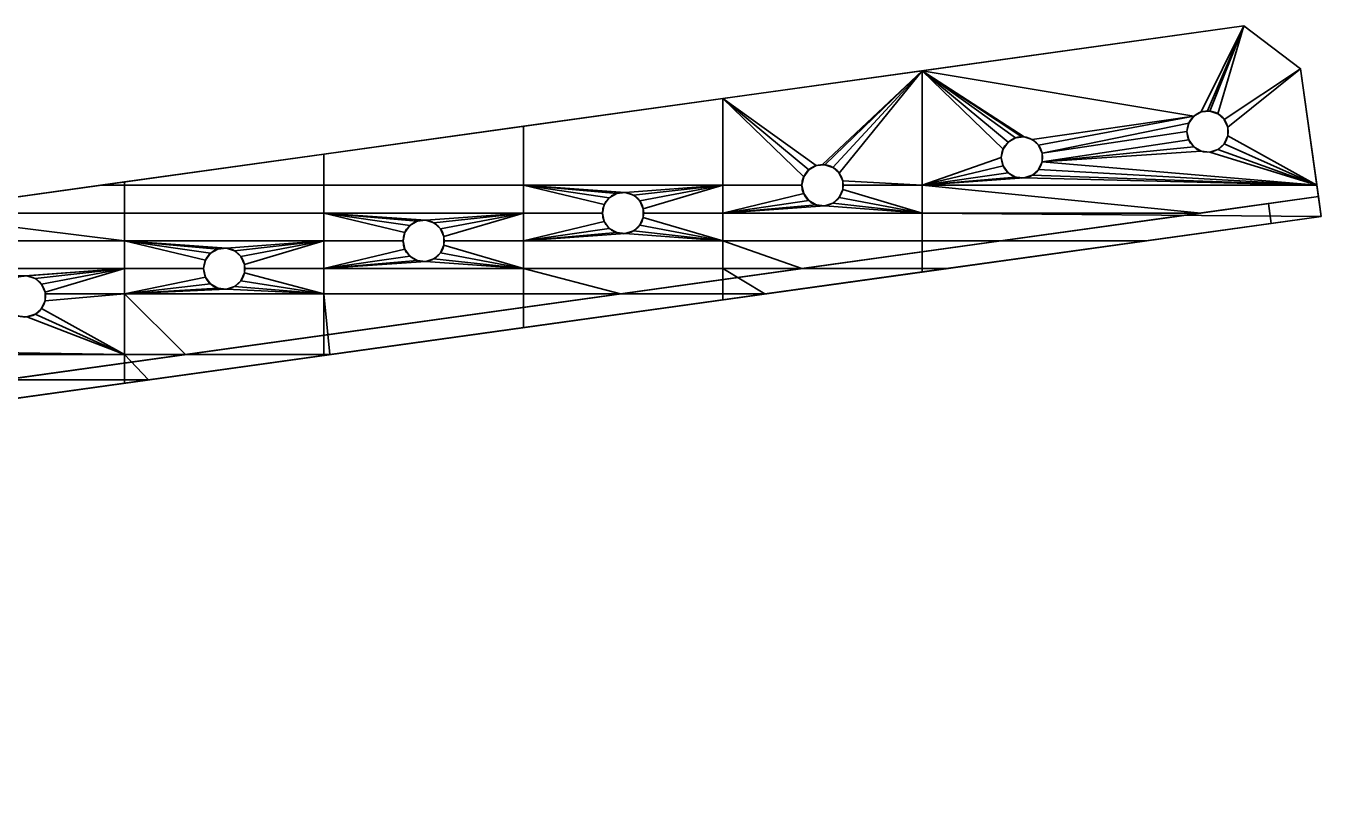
# Model space of a CAD drawing. Header units: millimetres. Extents: x 0 to 423, y 0 to 78.
# Drawn here: x 294.8 to 423.4, y 0.3 to 78 of the extents above; entities that cross this region are included whole.
import ezdxf

# ---------------------------------------------------------------- set-up
doc = ezdxf.new("R2010")
doc.units = ezdxf.units.MM
doc.layers.add('1', color=7, linetype='Continuous', true_color=0xffffff)

# ---------------------------------------------------------------- blocks, each defined once
blk = doc.blocks.new('UG_SURFACE_001')
at = {"layer": '1', "color": 252, "linetype": 'Continuous', "lineweight": 35}
for points in [[(415.730447, 77.968478, 5.5), (383.801371, 73.516369, 5.5), (410.77441, 68.992138, 5.5), (411.512643, 69.418356, 5.5)], [(383.801371, 73.516369, 5.5), (415.730447, 77.968478, 5.5), (415.730447, 77.968478, 3.5), (383.801371, 73.516369, 3.5)], [(411.512643, 69.418356, 3.5), (410.77441, 68.992138, 3.5), (383.801371, 73.516369, 3.5), (415.730447, 77.968478, 3.5)], [(411.512643, 69.418356, 5.5), (412.36043, 69.507465, 5.5), (415.730447, 77.968478, 5.5)], [(415.730447, 77.968478, 3.5), (412.146121, 69.518693, 3.5), (411.512643, 69.418356, 3.5)], [(412.36043, 69.507465, 3.5), (412.146121, 69.518693, 3.5), (415.730447, 77.968478, 3.5)], [(415.730447, 77.968478, 5.5), (412.36043, 69.507465, 5.5), (413.171142, 69.244042, 5.5)], [(415.730447, 77.968478, 3.5), (413.171142, 69.244042, 3.5), (412.36043, 69.507465, 3.5)], [(421.373039, 73.706895, 5.5), (415.730447, 77.968478, 5.5), (413.171142, 69.244042, 5.5), (413.804621, 68.673655, 5.5)], [(413.804621, 68.673655, 3.5), (413.171142, 69.244042, 3.5), (415.730447, 77.968478, 3.5), (421.373039, 73.706895, 3.5)], [(415.730447, 77.968478, 3.5), (415.730447, 77.968478, 5.5), (421.373039, 73.706895, 5.5), (421.373039, 73.706895, 3.5)], [(373.263717, 64.085014, 5.5), (374.111474, 64.174123, 5.5), (383.801371, 73.516369, 5.5), (363.993019, 70.754334, 5.5)], [(363.993019, 70.754334, 5.5), (383.801371, 73.516369, 5.5), (383.801371, 73.516369, 3.5), (363.993019, 70.754334, 3.5)], [(373.897195, 64.185351, 3.5), (373.263717, 64.085014, 3.5), (363.993019, 70.754334, 3.5), (383.801371, 73.516369, 3.5)], [(383.801371, 73.516369, 3.5), (374.111474, 64.174123, 3.5), (373.897195, 64.185351, 3.5)], [(383.801371, 73.516369, 5.5), (374.111474, 64.174123, 5.5), (374.922186, 63.9107, 5.5)], [(383.801371, 73.516369, 3.5), (374.922186, 63.9107, 3.5), (374.111474, 64.174123, 3.5)], [(374.922186, 63.9107, 5.5), (375.555694, 63.340314, 5.5), (383.801371, 73.516369, 5.5)], [(383.801371, 73.516369, 3.5), (375.555694, 63.340314, 3.5), (374.922186, 63.9107, 3.5)], [(383.801371, 62.13535, 5.5), (383.801371, 73.516369, 5.5), (375.555694, 63.340314, 5.5), (375.902385, 62.561572, 5.5)], [(375.902385, 62.561572, 3.5), (375.555694, 63.340314, 3.5), (383.801371, 73.516369, 3.5), (383.801371, 62.13535, 3.5)], [(410.77441, 68.992138, 5.5), (383.801371, 73.516369, 5.5), (393.919826, 66.93615, 5.5), (394.730568, 66.672735, 5.5)], [(383.801371, 73.516369, 5.5), (392.333835, 66.420831, 5.5), (393.072069, 66.847049, 5.5)], [(391.655564, 64.897381, 5.5), (391.832799, 65.73119, 5.5), (383.801371, 73.516369, 5.5), (383.801371, 62.13535, 5.5)], [(393.072069, 66.847049, 5.5), (393.919826, 66.93615, 5.5), (383.801371, 73.516369, 5.5)], [(391.832799, 65.73119, 5.5), (392.333835, 66.420831, 5.5), (383.801371, 73.516369, 5.5)], [(383.801371, 62.13535, 3.5), (383.801371, 73.516369, 3.5), (391.832799, 65.73119, 3.5), (391.655564, 64.897381, 3.5)], [(383.801371, 73.516369, 3.5), (410.77441, 68.992138, 3.5), (394.730568, 66.672735, 3.5), (393.919826, 66.93615, 3.5)], [(383.801371, 73.516369, 3.5), (392.333835, 66.420831, 3.5), (391.832799, 65.73119, 3.5)], [(383.801371, 73.516369, 3.5), (393.705547, 66.947386, 3.5), (393.072069, 66.847049, 3.5)], [(393.072069, 66.847049, 3.5), (392.333835, 66.420831, 3.5), (383.801371, 73.516369, 3.5)], [(393.919826, 66.93615, 3.5), (393.705547, 66.947386, 3.5), (383.801371, 73.516369, 3.5)], [(413.804621, 68.673655, 5.5), (414.151341, 67.894913, 5.5), (421.373039, 73.706895, 5.5)], [(421.373039, 73.706895, 3.5), (414.151341, 67.894913, 3.5), (413.804621, 68.673655, 3.5)], [(422.986537, 62.13535, 5.5), (421.373039, 73.706895, 5.5), (414.151341, 67.894913, 5.5), (414.151341, 67.042477, 5.5)], [(421.373039, 73.706895, 3.5), (422.986537, 62.13535, 3.5), (414.151341, 67.042477, 3.5), (414.151341, 67.894913, 3.5)], [(422.986537, 62.13535, 3.5), (421.373039, 73.706895, 3.5), (421.373039, 73.706895, 5.5), (422.986537, 62.13535, 5.5)], [(344.184667, 67.9923, 5.5), (344.184667, 62.13535, 5.5), (363.993019, 62.13535, 5.5), (363.993019, 70.754334, 5.5)], [(344.184667, 67.9923, 5.5), (363.993019, 70.754334, 5.5), (363.993019, 70.754334, 3.5), (344.184667, 67.9923, 3.5)], [(363.993019, 70.754334, 3.5), (363.993019, 62.13535, 3.5), (344.184667, 62.13535, 3.5), (344.184667, 67.9923, 3.5)], [(363.993019, 70.754334, 5.5), (372.525483, 63.658796, 5.5), (373.263717, 64.085014, 5.5)], [(363.993019, 70.754334, 5.5), (363.993019, 62.13535, 5.5), (371.847183, 62.13535, 5.5), (372.024417, 62.969163, 5.5)], [(372.024417, 62.969163, 5.5), (372.525483, 63.658796, 5.5), (363.993019, 70.754334, 5.5)], [(363.993019, 70.754334, 3.5), (372.525483, 63.658796, 3.5), (372.024417, 62.969163, 3.5)], [(373.263717, 64.085014, 3.5), (372.525483, 63.658796, 3.5), (363.993019, 70.754334, 3.5)], [(372.024417, 62.969163, 3.5), (371.847183, 62.13535, 3.5), (363.993019, 62.13535, 3.5), (363.993019, 70.754334, 3.5)], [(411.512643, 69.418356, 5.5), (411.512643, 69.418356, 3.5), (412.146121, 69.518693, 3.5)], [(412.146121, 69.518693, 3.5), (412.36043, 69.507465, 5.5), (411.512643, 69.418356, 5.5)], [(412.146121, 69.518693, 3.5), (412.36043, 69.507465, 3.5), (412.36043, 69.507465, 5.5)], [(413.171142, 69.244042, 3.5), (413.171142, 69.244042, 5.5), (412.36043, 69.507465, 5.5), (412.36043, 69.507465, 3.5)], [(410.77441, 68.992138, 5.5), (394.730568, 66.672735, 5.5), (395.364046, 66.102341, 5.5)], [(395.364046, 66.102341, 3.5), (394.730568, 66.672735, 3.5), (410.77441, 68.992138, 3.5)], [(395.364046, 66.102341, 5.5), (395.710766, 65.323599, 5.5), (410.273373, 68.302505, 5.5), (410.77441, 68.992138, 5.5)], [(410.77441, 68.992138, 3.5), (410.273373, 68.302505, 3.5), (395.710766, 65.323599, 3.5), (395.364046, 66.102341, 3.5)], [(410.096139, 67.468695, 5.5), (410.273373, 68.302505, 5.5), (395.710766, 65.323599, 5.5)], [(395.710766, 65.323599, 3.5), (410.273373, 68.302505, 3.5), (410.096139, 67.468695, 3.5)], [(410.273373, 68.302505, 3.5), (410.273373, 68.302505, 5.5), (410.096139, 67.468695, 5.5), (410.096139, 67.468695, 3.5)], [(410.77441, 68.992138, 3.5), (410.77441, 68.992138, 5.5), (410.273373, 68.302505, 5.5), (410.273373, 68.302505, 3.5)], [(411.512643, 69.418356, 3.5), (411.512643, 69.418356, 5.5), (410.77441, 68.992138, 5.5), (410.77441, 68.992138, 3.5)], [(413.804621, 68.673655, 3.5), (413.804621, 68.673655, 5.5), (413.171142, 69.244042, 5.5), (413.171142, 69.244042, 3.5)], [(414.151341, 67.894913, 3.5), (414.151341, 67.894913, 5.5), (413.804621, 68.673655, 5.5), (413.804621, 68.673655, 3.5)], [(324.376285, 65.230273, 5.5), (324.376285, 62.13535, 5.5), (344.184667, 62.13535, 5.5), (344.184667, 67.9923, 5.5)], [(324.376285, 65.230273, 5.5), (344.184667, 67.9923, 5.5), (344.184667, 67.9923, 3.5), (324.376285, 65.230273, 3.5)], [(344.184667, 67.9923, 3.5), (344.184667, 62.13535, 3.5), (324.376285, 62.13535, 3.5), (324.376285, 65.230273, 3.5)], [(393.072069, 66.847049, 5.5), (393.072069, 66.847049, 3.5), (393.705547, 66.947386, 3.5)], [(393.705547, 66.947386, 3.5), (393.919826, 66.93615, 5.5), (393.072069, 66.847049, 5.5)], [(393.705547, 66.947386, 3.5), (393.919826, 66.93615, 3.5), (393.919826, 66.93615, 5.5)], [(394.730568, 66.672735, 3.5), (394.730568, 66.672735, 5.5), (393.919826, 66.93615, 5.5), (393.919826, 66.93615, 3.5)], [(395.710766, 65.323599, 5.5), (395.710766, 64.471163, 5.5), (410.273373, 66.634886, 5.5), (410.096139, 67.468695, 5.5)], [(410.096139, 67.468695, 3.5), (410.273373, 66.634886, 3.5), (395.710766, 64.471163, 3.5), (395.710766, 65.323599, 3.5)], [(410.096139, 67.468695, 3.5), (410.096139, 67.468695, 5.5), (410.273373, 66.634886, 5.5), (410.273373, 66.634886, 3.5)], [(422.986537, 62.13535, 5.5), (414.151341, 67.042477, 5.5), (413.804621, 66.263735, 5.5)], [(413.804621, 66.263735, 3.5), (413.804621, 66.263735, 5.5), (414.151341, 67.042477, 5.5), (414.151341, 67.042477, 3.5)], [(413.804621, 66.263735, 3.5), (414.151341, 67.042477, 3.5), (422.986537, 62.13535, 3.5)], [(414.151341, 67.042477, 3.5), (414.151341, 67.042477, 5.5), (414.151341, 67.894913, 5.5), (414.151341, 67.894913, 3.5)], [(391.832799, 65.73119, 3.5), (391.832799, 65.73119, 5.5), (391.655564, 64.897381, 5.5), (391.655564, 64.897381, 3.5)], [(392.333835, 66.420831, 3.5), (392.333835, 66.420831, 5.5), (391.832799, 65.73119, 5.5), (391.832799, 65.73119, 3.5)], [(393.072069, 66.847049, 3.5), (393.072069, 66.847049, 5.5), (392.333835, 66.420831, 5.5), (392.333835, 66.420831, 3.5)], [(395.364046, 66.102341, 3.5), (395.364046, 66.102341, 5.5), (394.730568, 66.672735, 5.5), (394.730568, 66.672735, 3.5)], [(395.710766, 65.323599, 3.5), (395.710766, 65.323599, 5.5), (395.364046, 66.102341, 5.5), (395.364046, 66.102341, 3.5)], [(395.710766, 64.471163, 5.5), (410.77441, 65.945245, 5.5), (410.273373, 66.634886, 5.5)], [(410.273373, 66.634886, 3.5), (410.77441, 65.945245, 3.5), (395.710766, 64.471163, 3.5)], [(411.512643, 65.519027, 5.5), (410.77441, 65.945245, 5.5), (395.710766, 64.471163, 5.5)], [(395.710766, 64.471163, 3.5), (410.77441, 65.945245, 3.5), (411.512643, 65.519027, 3.5)], [(410.273373, 66.634886, 3.5), (410.273373, 66.634886, 5.5), (410.77441, 65.945245, 5.5), (410.77441, 65.945245, 3.5)], [(410.77441, 65.945245, 3.5), (410.77441, 65.945245, 5.5), (411.512643, 65.519027, 5.5), (411.512643, 65.519027, 3.5)], [(413.171142, 65.693341, 5.5), (412.36043, 65.429926, 5.5), (422.986537, 62.13535, 5.5)], [(412.36043, 65.429926, 3.5), (412.36043, 65.429926, 5.5), (413.171142, 65.693341, 5.5), (413.171142, 65.693341, 3.5)], [(422.986537, 62.13535, 3.5), (412.36043, 65.429926, 3.5), (413.171142, 65.693341, 3.5)], [(413.804621, 66.263735, 5.5), (413.171142, 65.693341, 5.5), (422.986537, 62.13535, 5.5)], [(413.171142, 65.693341, 3.5), (413.171142, 65.693341, 5.5), (413.804621, 66.263735, 5.5), (413.804621, 66.263735, 3.5)], [(422.986537, 62.13535, 3.5), (413.171142, 65.693341, 3.5), (413.804621, 66.263735, 3.5)], [(304.567933, 62.468238, 5.5), (304.567933, 62.13535, 5.5), (324.376285, 62.13535, 5.5), (324.376285, 65.230273, 5.5)], [(304.567933, 62.468238, 5.5), (324.376285, 65.230273, 5.5), (324.376285, 65.230273, 3.5), (304.567933, 62.468238, 3.5)], [(324.376285, 65.230273, 3.5), (324.376285, 62.13535, 3.5), (304.567933, 62.13535, 3.5), (304.567933, 62.468238, 3.5)], [(383.801371, 62.13535, 5.5), (391.832799, 64.063571, 5.5), (391.655564, 64.897381, 5.5)], [(391.655564, 64.897381, 3.5), (391.832799, 64.063571, 3.5), (383.801371, 62.13535, 3.5)], [(391.655564, 64.897381, 3.5), (391.655564, 64.897381, 5.5), (391.832799, 64.063571, 5.5), (391.832799, 64.063571, 3.5)], [(422.986537, 62.13535, 5.5), (395.710766, 64.471163, 5.5), (395.364046, 63.692421, 5.5)], [(395.364046, 63.692421, 3.5), (395.364046, 63.692421, 5.5), (395.710766, 64.471163, 5.5), (395.710766, 64.471163, 3.5)], [(395.364046, 63.692421, 3.5), (395.710766, 64.471163, 3.5), (422.986537, 62.13535, 3.5)], [(395.710766, 64.471163, 5.5), (422.986537, 62.13535, 5.5), (412.36043, 65.429926, 5.5), (411.512643, 65.519027, 5.5)], [(411.512643, 65.519027, 3.5), (412.36043, 65.429926, 3.5), (422.986537, 62.13535, 3.5), (395.710766, 64.471163, 3.5)], [(395.710766, 64.471163, 3.5), (395.710766, 64.471163, 5.5), (395.710766, 65.323599, 5.5), (395.710766, 65.323599, 3.5)], [(411.512643, 65.519027, 3.5), (411.512643, 65.519027, 5.5), (412.36043, 65.429926, 5.5), (412.36043, 65.429926, 3.5)], [(372.525483, 63.658796, 3.5), (372.525483, 63.658796, 5.5), (372.024417, 62.969163, 5.5), (372.024417, 62.969163, 3.5)], [(373.263717, 64.085014, 3.5), (373.263717, 64.085014, 5.5), (372.525483, 63.658796, 5.5), (372.525483, 63.658796, 3.5)], [(373.263717, 64.085014, 5.5), (373.263717, 64.085014, 3.5), (373.897195, 64.185351, 3.5)], [(373.897195, 64.185351, 3.5), (374.111474, 64.174123, 5.5), (373.263717, 64.085014, 5.5)], [(373.897195, 64.185351, 3.5), (374.111474, 64.174123, 3.5), (374.111474, 64.174123, 5.5)], [(374.922186, 63.9107, 3.5), (374.922186, 63.9107, 5.5), (374.111474, 64.174123, 5.5), (374.111474, 64.174123, 3.5)], [(375.555694, 63.340314, 3.5), (375.555694, 63.340314, 5.5), (374.922186, 63.9107, 5.5), (374.922186, 63.9107, 3.5)], [(375.902385, 62.561572, 3.5), (375.902385, 62.561572, 5.5), (375.555694, 63.340314, 5.5), (375.555694, 63.340314, 3.5)], [(383.801371, 62.13535, 5.5), (392.333835, 63.373938, 5.5), (391.832799, 64.063571, 5.5)], [(391.832799, 64.063571, 3.5), (392.333835, 63.373938, 3.5), (383.801371, 62.13535, 3.5)], [(393.072069, 62.947713, 5.5), (392.333835, 63.373938, 5.5), (383.801371, 62.13535, 5.5)], [(383.801371, 62.13535, 3.5), (392.333835, 63.373938, 3.5), (393.072069, 62.947713, 3.5)], [(391.832799, 64.063571, 3.5), (391.832799, 64.063571, 5.5), (392.333835, 63.373938, 5.5), (392.333835, 63.373938, 3.5)], [(392.333835, 63.373938, 3.5), (392.333835, 63.373938, 5.5), (393.072069, 62.947713, 5.5), (393.072069, 62.947713, 3.5)], [(394.730568, 63.122027, 5.5), (393.919826, 62.858611, 5.5), (422.986537, 62.13535, 5.5)], [(393.919826, 62.858611, 3.5), (393.919826, 62.858611, 5.5), (394.730568, 63.122027, 5.5), (394.730568, 63.122027, 3.5)], [(422.986537, 62.13535, 3.5), (393.919826, 62.858611, 3.5), (394.730568, 63.122027, 3.5)], [(395.364046, 63.692421, 5.5), (394.730568, 63.122027, 5.5), (422.986537, 62.13535, 5.5)], [(394.730568, 63.122027, 3.5), (394.730568, 63.122027, 5.5), (395.364046, 63.692421, 5.5), (395.364046, 63.692421, 3.5)], [(422.986537, 62.13535, 3.5), (394.730568, 63.122027, 3.5), (395.364046, 63.692421, 3.5)], [(282.372206, 59.373319, 5.5), (304.567933, 59.373319, 5.5), (304.567933, 62.13535, 5.5), (302.180558, 62.13535, 5.5)], [(282.372206, 59.373319, 5.5), (302.180558, 62.13535, 5.5), (302.180558, 62.13535, 3.5), (282.372206, 59.373319, 3.5)], [(302.180558, 62.13535, 3.5), (304.567933, 62.13535, 3.5), (304.567933, 59.373319, 3.5), (282.372206, 59.373319, 3.5)], [(302.180558, 62.13535, 5.5), (304.567933, 62.13535, 5.5), (304.567933, 62.468238, 5.5)], [(302.180558, 62.13535, 5.5), (304.567933, 62.468238, 5.5), (304.567933, 62.468238, 3.5), (302.180558, 62.13535, 3.5)], [(304.567933, 62.468238, 3.5), (304.567933, 62.13535, 3.5), (302.180558, 62.13535, 3.5)], [(324.376285, 62.13535, 5.5), (304.567933, 62.13535, 5.5), (304.567933, 59.373319, 5.5), (324.376285, 59.373319, 5.5)], [(324.376285, 62.13535, 3.5), (324.376285, 59.373319, 3.5), (304.567933, 59.373319, 3.5), (304.567933, 62.13535, 3.5)], [(344.184667, 62.13535, 5.5), (324.376285, 62.13535, 5.5), (324.376285, 59.373319, 5.5), (344.184667, 59.373319, 5.5)], [(344.184667, 62.13535, 3.5), (344.184667, 59.373319, 3.5), (324.376285, 59.373319, 3.5), (324.376285, 62.13535, 3.5)], [(344.184667, 62.13535, 5.5), (353.455335, 61.322983, 5.5), (354.303122, 61.412089, 5.5)], [(354.303122, 61.412089, 5.5), (363.993019, 62.13535, 5.5), (344.184667, 62.13535, 5.5)], [(344.184667, 62.13535, 5.5), (352.216065, 60.207129, 5.5), (352.717102, 60.896765, 5.5)], [(344.184667, 62.13535, 5.5), (344.184667, 59.373319, 5.5), (352.038831, 59.373319, 5.5), (352.216065, 60.207129, 5.5)], [(352.717102, 60.896765, 5.5), (353.455335, 61.322983, 5.5), (344.184667, 62.13535, 5.5)], [(344.184667, 62.13535, 3.5), (363.993019, 62.13535, 3.5), (354.303122, 61.412089, 3.5), (354.088843, 61.42332, 3.5)], [(354.088843, 61.42332, 3.5), (353.455335, 61.322983, 3.5), (344.184667, 62.13535, 3.5)], [(353.455335, 61.322983, 3.5), (352.717102, 60.896765, 3.5), (344.184667, 62.13535, 3.5)], [(352.717102, 60.896765, 3.5), (352.216065, 60.207129, 3.5), (344.184667, 62.13535, 3.5)], [(352.216065, 60.207129, 3.5), (352.038831, 59.373319, 3.5), (344.184667, 59.373319, 3.5), (344.184667, 62.13535, 3.5)], [(354.303122, 61.412089, 5.5), (355.113834, 61.14867, 5.5), (363.993019, 62.13535, 5.5)], [(363.993019, 62.13535, 3.5), (355.113834, 61.14867, 3.5), (354.303122, 61.412089, 3.5)], [(363.993019, 62.13535, 5.5), (355.113834, 61.14867, 5.5), (355.747312, 60.578279, 5.5)], [(355.747312, 60.578279, 3.5), (355.113834, 61.14867, 3.5), (363.993019, 62.13535, 3.5)], [(355.747312, 60.578279, 5.5), (356.094033, 59.799537, 5.5), (363.993019, 62.13535, 5.5)], [(363.993019, 62.13535, 3.5), (356.094033, 59.799537, 3.5), (355.747312, 60.578279, 3.5)], [(356.094033, 59.799537, 5.5), (356.094033, 59.373319, 5.5), (363.993019, 59.373319, 5.5), (363.993019, 62.13535, 5.5)], [(363.993019, 62.13535, 3.5), (363.993019, 59.373319, 3.5), (356.094033, 59.373319, 3.5), (356.094033, 59.799537, 3.5)], [(372.024417, 61.301541, 5.5), (371.847183, 62.13535, 5.5), (363.993019, 62.13535, 5.5), (363.993019, 59.373319, 5.5)], [(363.993019, 59.373319, 3.5), (363.993019, 62.13535, 3.5), (371.847183, 62.13535, 3.5), (372.024417, 61.301541, 3.5)], [(372.024417, 62.969163, 3.5), (372.024417, 62.969163, 5.5), (371.847183, 62.13535, 5.5), (371.847183, 62.13535, 3.5)], [(371.847183, 62.13535, 3.5), (371.847183, 62.13535, 5.5), (372.024417, 61.301541, 5.5), (372.024417, 61.301541, 3.5)], [(375.902385, 62.561572, 5.5), (375.902385, 62.13535, 5.5), (383.801371, 62.13535, 5.5)], [(375.902385, 62.13535, 5.5), (375.902385, 62.561572, 5.5), (375.902385, 62.561572, 3.5), (375.902385, 62.13535, 3.5)], [(383.801371, 62.13535, 3.5), (375.902385, 62.13535, 3.5), (375.902385, 62.561572, 3.5)], [(383.801371, 59.373319, 5.5), (383.801371, 62.13535, 5.5), (375.902385, 62.13535, 5.5), (375.902385, 61.709132, 5.5)], [(375.902385, 62.13535, 3.5), (375.902385, 61.709132, 3.5), (375.902385, 61.709132, 5.5), (375.902385, 62.13535, 5.5)], [(375.902385, 61.709132, 3.5), (375.902385, 62.13535, 3.5), (383.801371, 62.13535, 3.5), (383.801371, 59.373319, 3.5)], [(393.919826, 62.858611, 5.5), (393.072069, 62.947713, 5.5), (383.801371, 62.13535, 5.5)], [(383.801371, 62.13535, 3.5), (393.072069, 62.947713, 3.5), (393.919826, 62.858611, 3.5)], [(383.801371, 62.13535, 5.5), (422.986537, 62.13535, 5.5), (393.919826, 62.858611, 5.5)], [(393.919826, 62.858611, 3.5), (422.986537, 62.13535, 3.5), (383.801371, 62.13535, 3.5)], [(383.801371, 62.13535, 5.5), (383.801371, 59.373319, 5.5), (411.462128, 59.373319, 5.5)], [(411.462128, 59.373319, 5.5), (423.144549, 61.002284, 5.5), (422.986537, 62.13535, 5.5), (383.801371, 62.13535, 5.5)], [(423.418105, 59.040431, 3.5), (383.801371, 59.373319, 3.5), (383.801371, 62.13535, 3.5), (422.986537, 62.13535, 3.5)], [(393.072069, 62.947713, 3.5), (393.072069, 62.947713, 5.5), (393.919826, 62.858611, 5.5), (393.919826, 62.858611, 3.5)], [(422.986537, 62.13535, 5.5), (423.144549, 61.002284, 5.5), (423.418105, 59.040431, 3.5), (422.986537, 62.13535, 3.5)], [(352.717102, 60.896765, 3.5), (352.717102, 60.896765, 5.5), (352.216065, 60.207129, 5.5), (352.216065, 60.207129, 3.5)], [(353.455335, 61.322983, 3.5), (353.455335, 61.322983, 5.5), (352.717102, 60.896765, 5.5), (352.717102, 60.896765, 3.5)], [(353.455335, 61.322983, 5.5), (353.455335, 61.322983, 3.5), (354.088843, 61.42332, 3.5)], [(354.088843, 61.42332, 3.5), (354.303122, 61.412089, 5.5), (353.455335, 61.322983, 5.5)], [(354.088843, 61.42332, 3.5), (354.303122, 61.412089, 3.5), (354.303122, 61.412089, 5.5)], [(355.113834, 61.14867, 3.5), (355.113834, 61.14867, 5.5), (354.303122, 61.412089, 5.5), (354.303122, 61.412089, 3.5)], [(355.747312, 60.578279, 3.5), (355.747312, 60.578279, 5.5), (355.113834, 61.14867, 5.5), (355.113834, 61.14867, 3.5)], [(356.094033, 59.799537, 3.5), (356.094033, 59.799537, 5.5), (355.747312, 60.578279, 5.5), (355.747312, 60.578279, 3.5)], [(372.525483, 60.611904, 5.5), (372.024417, 61.301541, 5.5), (363.993019, 59.373319, 5.5)], [(363.993019, 59.373319, 3.5), (372.024417, 61.301541, 3.5), (372.525483, 60.611904, 3.5)], [(363.993019, 59.373319, 5.5), (373.263717, 60.185686, 5.5), (372.525483, 60.611904, 5.5)], [(372.525483, 60.611904, 3.5), (373.263717, 60.185686, 3.5), (363.993019, 59.373319, 3.5)], [(372.024417, 61.301541, 3.5), (372.024417, 61.301541, 5.5), (372.525483, 60.611904, 5.5), (372.525483, 60.611904, 3.5)], [(372.525483, 60.611904, 3.5), (372.525483, 60.611904, 5.5), (373.263717, 60.185686, 5.5), (373.263717, 60.185686, 3.5)], [(383.801371, 59.373319, 5.5), (375.555694, 60.93039, 5.5), (374.922186, 60.36, 5.5)], [(374.922186, 60.36, 3.5), (374.922186, 60.36, 5.5), (375.555694, 60.93039, 5.5), (375.555694, 60.93039, 3.5)], [(374.922186, 60.36, 3.5), (375.555694, 60.93039, 3.5), (383.801371, 59.373319, 3.5)], [(375.902385, 61.709132, 5.5), (375.555694, 60.93039, 5.5), (383.801371, 59.373319, 5.5)], [(375.555694, 60.93039, 3.5), (375.555694, 60.93039, 5.5), (375.902385, 61.709132, 5.5), (375.902385, 61.709132, 3.5)], [(383.801371, 59.373319, 3.5), (375.555694, 60.93039, 3.5), (375.902385, 61.709132, 3.5)], [(418.192446, 60.311776, 21.500001), (423.144549, 61.002284, 16.5), (423.144549, 61.002284, 5.5), (411.462128, 59.373319, 5.5)], [(418.192446, 60.311776, 21.500001), (418.466002, 58.349922, 21.500001), (423.418105, 59.040431, 16.5), (423.144549, 61.002284, 16.5)], [(423.144549, 61.002284, 5.5), (423.144549, 61.002284, 16.5), (423.418105, 59.040431, 16.5), (423.418105, 59.040431, 3.5)], [(245.142847, 36.182147, 5.5), (2.490418, 2.347258, 16.5), (7.490418, 3.044446, 21.500001), (418.192446, 60.311776, 21.500001)], [(418.466002, 58.349922, 21.500001), (418.192446, 60.311776, 21.500001), (7.490418, 3.044446, 21.500001), (7.490418, 1.044446, 21.500001)], [(418.192446, 60.311776, 21.500001), (252.995253, 37.277065, 5.5), (245.142847, 36.182147, 5.5)], [(418.192446, 60.311776, 21.500001), (264.701217, 38.909316, 5.5), (252.995253, 37.277065, 5.5)], [(418.192446, 60.311776, 21.500001), (272.803605, 40.039096, 5.5), (264.701217, 38.909316, 5.5)], [(282.372206, 59.373319, 5.5), (264.701217, 56.909319, 5.5), (264.701217, 56.611288, 5.5), (304.567933, 56.611288, 5.5)], [(304.567933, 56.611288, 3.5), (264.701217, 56.611288, 3.5), (264.701217, 56.909319, 3.5), (282.372206, 59.373319, 3.5)], [(418.192446, 60.311776, 21.500001), (292.611986, 42.801131, 5.5), (272.803605, 40.039096, 5.5)], [(304.567933, 56.611288, 5.5), (304.567933, 59.373319, 5.5), (282.372206, 59.373319, 5.5)], [(282.372206, 59.373319, 3.5), (304.567933, 59.373319, 3.5), (304.567933, 56.611288, 3.5)], [(418.192446, 60.311776, 21.500001), (304.567933, 44.468239, 5.5), (292.611986, 42.801131, 5.5)], [(418.192446, 60.311776, 21.500001), (310.627431, 45.313161, 5.5), (304.567933, 44.468239, 5.5)], [(324.376285, 59.373319, 5.5), (304.567933, 59.373319, 5.5), (304.567933, 56.611288, 5.5), (324.376285, 56.611288, 5.5)], [(324.376285, 59.373319, 3.5), (324.376285, 56.611288, 3.5), (304.567933, 56.611288, 3.5), (304.567933, 59.373319, 3.5)], [(418.192446, 60.311776, 21.500001), (324.376285, 47.23027, 5.5), (310.627431, 45.313161, 5.5)], [(418.192446, 60.311776, 21.500001), (344.184667, 49.992304, 5.5), (324.376285, 47.23027, 5.5)], [(324.376285, 59.373319, 5.5), (333.646983, 58.560953, 5.5), (334.49477, 58.650058, 5.5)], [(334.49477, 58.650058, 5.5), (344.184667, 59.373319, 5.5), (324.376285, 59.373319, 5.5)], [(324.376285, 59.373319, 5.5), (332.407713, 57.445098, 5.5), (332.90875, 58.134735, 5.5)], [(324.376285, 59.373319, 5.5), (324.376285, 56.611288, 5.5), (332.230479, 56.611288, 5.5), (332.407713, 57.445098, 5.5)], [(332.90875, 58.134735, 5.5), (333.646983, 58.560953, 5.5), (324.376285, 59.373319, 5.5)], [(324.376285, 59.373319, 3.5), (344.184667, 59.373319, 3.5), (334.49477, 58.650058, 3.5), (334.280461, 58.661286, 3.5)], [(334.280461, 58.661286, 3.5), (333.646983, 58.560953, 3.5), (324.376285, 59.373319, 3.5)], [(333.646983, 58.560953, 3.5), (332.90875, 58.134735, 3.5), (324.376285, 59.373319, 3.5)], [(332.90875, 58.134735, 3.5), (332.407713, 57.445098, 3.5), (324.376285, 59.373319, 3.5)], [(332.407713, 57.445098, 3.5), (332.230479, 56.611288, 3.5), (324.376285, 56.611288, 3.5), (324.376285, 59.373319, 3.5)], [(334.49477, 58.650058, 5.5), (335.305482, 58.386639, 5.5), (344.184667, 59.373319, 5.5)], [(344.184667, 59.373319, 3.5), (335.305482, 58.386639, 3.5), (334.49477, 58.650058, 3.5)], [(335.305482, 58.386639, 5.5), (335.93896, 57.816248, 5.5), (344.184667, 59.373319, 5.5)], [(344.184667, 59.373319, 3.5), (335.93896, 57.816248, 3.5), (335.305482, 58.386639, 3.5)], [(344.184667, 59.373319, 5.5), (335.93896, 57.816248, 5.5), (336.285681, 57.037506, 5.5)], [(336.285681, 57.037506, 3.5), (335.93896, 57.816248, 3.5), (344.184667, 59.373319, 3.5)], [(336.285681, 57.037506, 5.5), (336.285681, 56.611288, 5.5), (344.184667, 56.611288, 5.5), (344.184667, 59.373319, 5.5)], [(344.184667, 59.373319, 3.5), (344.184667, 56.611288, 3.5), (336.285681, 56.611288, 3.5), (336.285681, 57.037506, 3.5)], [(418.192446, 60.311776, 21.500001), (353.82998, 51.337224, 5.5), (344.184667, 49.992304, 5.5)], [(352.216065, 58.53951, 5.5), (352.038831, 59.373319, 5.5), (344.184667, 59.373319, 5.5), (344.184667, 56.611288, 5.5)], [(344.184667, 56.611288, 3.5), (344.184667, 59.373319, 3.5), (352.038831, 59.373319, 3.5), (352.216065, 58.53951, 3.5)], [(352.216065, 60.207129, 3.5), (352.216065, 60.207129, 5.5), (352.038831, 59.373319, 5.5), (352.038831, 59.373319, 3.5)], [(352.038831, 59.373319, 3.5), (352.038831, 59.373319, 5.5), (352.216065, 58.53951, 5.5), (352.216065, 58.53951, 3.5)], [(418.192446, 60.311776, 21.500001), (363.993019, 52.754335, 5.5), (353.82998, 51.337224, 5.5)], [(356.094033, 59.373319, 5.5), (356.094033, 59.799537, 5.5), (356.094033, 59.799537, 3.5), (356.094033, 59.373319, 3.5)], [(363.993019, 56.611288, 5.5), (363.993019, 59.373319, 5.5), (356.094033, 59.373319, 5.5), (356.094033, 58.947101, 5.5)], [(356.094033, 59.373319, 3.5), (356.094033, 58.947101, 3.5), (356.094033, 58.947101, 5.5), (356.094033, 59.373319, 5.5)], [(356.094033, 58.947101, 3.5), (356.094033, 59.373319, 3.5), (363.993019, 59.373319, 3.5), (363.993019, 56.611288, 3.5)], [(418.192446, 60.311776, 21.500001), (371.845424, 53.849254, 5.5), (363.993019, 52.754335, 5.5)], [(374.111474, 60.096581, 5.5), (373.263717, 60.185686, 5.5), (363.993019, 59.373319, 5.5)], [(363.993019, 59.373319, 3.5), (373.263717, 60.185686, 3.5), (374.111474, 60.096581, 3.5)], [(363.993019, 59.373319, 5.5), (383.801371, 59.373319, 5.5), (374.111474, 60.096581, 5.5)], [(374.111474, 60.096581, 3.5), (383.801371, 59.373319, 3.5), (363.993019, 59.373319, 3.5)], [(383.801371, 59.373319, 5.5), (363.993019, 59.373319, 5.5), (363.993019, 56.611288, 5.5), (383.801371, 56.611288, 5.5)], [(383.801371, 59.373319, 3.5), (383.801371, 56.611288, 3.5), (363.993019, 56.611288, 3.5), (363.993019, 59.373319, 3.5)], [(418.192446, 60.311776, 21.500001), (383.801371, 55.516366, 5.5), (371.845424, 53.849254, 5.5)], [(373.263717, 60.185686, 3.5), (373.263717, 60.185686, 5.5), (374.111474, 60.096581, 5.5), (374.111474, 60.096581, 3.5)], [(383.801371, 59.373319, 5.5), (374.922186, 60.36, 5.5), (374.111474, 60.096581, 5.5)], [(374.111474, 60.096581, 3.5), (374.111474, 60.096581, 5.5), (374.922186, 60.36, 5.5), (374.922186, 60.36, 3.5)], [(374.111474, 60.096581, 3.5), (374.922186, 60.36, 3.5), (383.801371, 59.373319, 3.5)], [(418.192446, 60.311776, 21.500001), (391.653776, 56.611288, 5.5), (383.801371, 55.516366, 5.5)], [(411.462128, 59.373319, 5.5), (383.801371, 59.373319, 5.5), (383.801371, 56.611288, 5.5), (391.653776, 56.611288, 5.5)], [(405.997097, 56.611288, 3.5), (383.801371, 56.611288, 3.5), (383.801371, 59.373319, 3.5), (423.418105, 59.040431, 3.5)], [(418.192446, 60.311776, 21.500001), (411.462128, 59.373319, 5.5), (391.653776, 56.611288, 5.5)], [(108.188555, 15.085559, 3.5), (423.418105, 59.040431, 16.5), (418.466002, 58.349922, 21.500001), (7.490418, 1.044446, 21.500001)], [(423.418105, 59.040431, 16.5), (108.188555, 15.085559, 3.5), (126.292676, 17.609956, 3.5)], [(423.418105, 59.040431, 16.5), (126.292676, 17.609956, 3.5), (128.68005, 17.942846, 3.5)], [(128.68005, 17.942846, 3.5), (145.851031, 20.337127, 3.5), (423.418105, 59.040431, 16.5)], [(423.418105, 59.040431, 16.5), (145.851031, 20.337127, 3.5), (166.159406, 23.168879, 3.5)], [(423.418105, 59.040431, 16.5), (166.159406, 23.168879, 3.5), (168.296769, 23.466907, 3.5)], [(168.296769, 23.466907, 3.5), (188.105136, 26.22894, 3.5), (423.418105, 59.040431, 16.5)], [(423.418105, 59.040431, 16.5), (188.105136, 26.22894, 3.5), (205.526128, 28.658083, 3.5)], [(423.418105, 59.040431, 16.5), (205.526128, 28.658083, 3.5), (206.12058, 28.74097, 3.5)], [(206.12058, 28.74097, 3.5), (225.33448, 31.420112, 3.5), (423.418105, 59.040431, 16.5)], [(423.418105, 59.040431, 16.5), (225.33448, 31.420112, 3.5), (227.721855, 31.753004, 3.5)], [(227.721855, 31.753004, 3.5), (245.142847, 34.182146, 3.5), (423.418105, 59.040431, 16.5)], [(423.418105, 59.040431, 16.5), (245.142847, 34.182146, 3.5), (264.701217, 36.909316, 3.5)], [(423.418105, 59.040431, 16.5), (264.701217, 36.909316, 3.5), (267.338574, 37.277065, 3.5)], [(267.338574, 37.277065, 3.5), (287.146926, 40.039096, 3.5), (423.418105, 59.040431, 16.5)], [(423.418105, 59.040431, 16.5), (287.146926, 40.039096, 3.5), (304.567933, 42.468239, 3.5)], [(423.418105, 59.040431, 16.5), (304.567933, 42.468239, 3.5), (306.955308, 42.801131, 3.5)], [(306.955308, 42.801131, 3.5), (324.376285, 45.230273, 3.5), (423.418105, 59.040431, 16.5)], [(423.418105, 59.040431, 16.5), (324.376285, 45.230273, 3.5), (324.970752, 45.313161, 3.5)], [(324.970752, 45.313161, 3.5), (344.184667, 47.992304, 3.5), (423.418105, 59.040431, 16.5)], [(332.90875, 58.134735, 3.5), (332.90875, 58.134735, 5.5), (332.407713, 57.445098, 5.5), (332.407713, 57.445098, 3.5)], [(333.646983, 58.560953, 3.5), (333.646983, 58.560953, 5.5), (332.90875, 58.134735, 5.5), (332.90875, 58.134735, 3.5)], [(333.646983, 58.560953, 5.5), (333.646983, 58.560953, 3.5), (334.280461, 58.661286, 3.5)], [(334.280461, 58.661286, 3.5), (334.49477, 58.650058, 5.5), (333.646983, 58.560953, 5.5)], [(334.280461, 58.661286, 3.5), (334.49477, 58.650058, 3.5), (334.49477, 58.650058, 5.5)], [(335.305482, 58.386639, 3.5), (335.305482, 58.386639, 5.5), (334.49477, 58.650058, 5.5), (334.49477, 58.650058, 3.5)], [(335.93896, 57.816248, 3.5), (335.93896, 57.816248, 5.5), (335.305482, 58.386639, 5.5), (335.305482, 58.386639, 3.5)], [(423.418105, 59.040431, 16.5), (344.184667, 47.992304, 3.5), (363.993019, 50.754335, 3.5)], [(352.717102, 57.849873, 5.5), (352.216065, 58.53951, 5.5), (344.184667, 56.611288, 5.5)], [(344.184667, 56.611288, 3.5), (352.216065, 58.53951, 3.5), (352.717102, 57.849873, 3.5)], [(352.216065, 58.53951, 3.5), (352.216065, 58.53951, 5.5), (352.717102, 57.849873, 5.5), (352.717102, 57.849873, 3.5)], [(355.747312, 58.168359, 5.5), (355.113834, 57.597965, 5.5), (363.993019, 56.611288, 5.5)], [(355.113834, 57.597965, 3.5), (355.113834, 57.597965, 5.5), (355.747312, 58.168359, 5.5), (355.747312, 58.168359, 3.5)], [(363.993019, 56.611288, 3.5), (355.113834, 57.597965, 3.5), (355.747312, 58.168359, 3.5)], [(363.993019, 56.611288, 5.5), (356.094033, 58.947101, 5.5), (355.747312, 58.168359, 5.5)], [(355.747312, 58.168359, 3.5), (355.747312, 58.168359, 5.5), (356.094033, 58.947101, 5.5), (356.094033, 58.947101, 3.5)], [(355.747312, 58.168359, 3.5), (356.094033, 58.947101, 3.5), (363.993019, 56.611288, 3.5)], [(423.418105, 59.040431, 16.5), (363.993019, 50.754335, 3.5), (368.173301, 51.337224, 3.5)], [(423.418105, 59.040431, 16.5), (368.173301, 51.337224, 3.5), (383.801371, 53.516366, 3.5)], [(423.418105, 59.040431, 16.5), (383.801371, 53.516366, 3.5), (386.188745, 53.849254, 3.5)], [(423.418105, 59.040431, 16.5), (386.188745, 53.849254, 3.5), (405.997097, 56.611288, 3.5)], [(405.997097, 56.611288, 3.5), (423.418105, 59.040431, 3.5), (423.418105, 59.040431, 16.5)], [(304.567933, 56.611288, 5.5), (264.701217, 56.611288, 5.5), (264.701217, 53.849254, 5.5), (304.567933, 53.849254, 5.5)], [(304.567933, 56.611288, 3.5), (304.567933, 53.849254, 3.5), (264.701217, 53.849254, 3.5), (264.701217, 56.611288, 3.5)], [(304.567933, 56.611288, 5.5), (313.838631, 55.798922, 5.5), (314.686388, 55.888027, 5.5)], [(314.686388, 55.888027, 5.5), (324.376285, 56.611288, 5.5), (304.567933, 56.611288, 5.5)], [(304.567933, 56.611288, 5.5), (312.599331, 54.683067, 5.5), (313.100398, 55.372704, 5.5)], [(304.567933, 56.611288, 5.5), (304.567933, 53.849254, 5.5), (312.422097, 53.849254, 5.5), (312.599331, 54.683067, 5.5)], [(313.100398, 55.372704, 5.5), (313.838631, 55.798922, 5.5), (304.567933, 56.611288, 5.5)], [(304.567933, 56.611288, 3.5), (324.376285, 56.611288, 3.5), (314.686388, 55.888027, 3.5), (314.472109, 55.899255, 3.5)], [(314.472109, 55.899255, 3.5), (313.838631, 55.798922, 3.5), (304.567933, 56.611288, 3.5)], [(313.838631, 55.798922, 3.5), (313.100398, 55.372704, 3.5), (304.567933, 56.611288, 3.5)], [(313.100398, 55.372704, 3.5), (312.599331, 54.683067, 3.5), (304.567933, 56.611288, 3.5)], [(312.599331, 54.683067, 3.5), (312.422097, 53.849254, 3.5), (304.567933, 53.849254, 3.5), (304.567933, 56.611288, 3.5)], [(314.686388, 55.888027, 5.5), (315.4971, 55.624608, 5.5), (324.376285, 56.611288, 5.5)], [(324.376285, 56.611288, 3.5), (315.4971, 55.624608, 3.5), (314.686388, 55.888027, 3.5)], [(324.376285, 56.611288, 5.5), (315.4971, 55.624608, 5.5), (316.130608, 55.054214, 5.5)], [(316.130608, 55.054214, 3.5), (315.4971, 55.624608, 3.5), (324.376285, 56.611288, 3.5)], [(316.130608, 55.054214, 5.5), (316.477299, 54.275475, 5.5), (324.376285, 56.611288, 5.5)], [(324.376285, 56.611288, 3.5), (316.477299, 54.275475, 3.5), (316.130608, 55.054214, 3.5)], [(316.477299, 54.275475, 5.5), (316.477299, 53.849254, 5.5), (324.376285, 53.849254, 5.5), (324.376285, 56.611288, 5.5)], [(324.376285, 56.611288, 3.5), (324.376285, 53.849254, 3.5), (316.477299, 53.849254, 3.5), (316.477299, 54.275475, 3.5)], [(332.407713, 55.777475, 5.5), (332.230479, 56.611288, 5.5), (324.376285, 56.611288, 5.5), (324.376285, 53.849254, 5.5)], [(324.376285, 53.849254, 3.5), (324.376285, 56.611288, 3.5), (332.230479, 56.611288, 3.5), (332.407713, 55.777475, 3.5)], [(332.407713, 57.445098, 3.5), (332.407713, 57.445098, 5.5), (332.230479, 56.611288, 5.5), (332.230479, 56.611288, 3.5)], [(332.230479, 56.611288, 3.5), (332.230479, 56.611288, 5.5), (332.407713, 55.777475, 5.5), (332.407713, 55.777475, 3.5)], [(336.285681, 57.037506, 3.5), (336.285681, 57.037506, 5.5), (335.93896, 57.816248, 5.5), (335.93896, 57.816248, 3.5)], [(336.285681, 56.611288, 5.5), (336.285681, 57.037506, 5.5), (336.285681, 57.037506, 3.5), (336.285681, 56.611288, 3.5)], [(344.184667, 53.849254, 5.5), (344.184667, 56.611288, 5.5), (336.285681, 56.611288, 5.5), (336.285681, 56.185067, 5.5)], [(336.285681, 56.611288, 3.5), (336.285681, 56.185067, 3.5), (336.285681, 56.185067, 5.5), (336.285681, 56.611288, 5.5)], [(336.285681, 56.185067, 3.5), (336.285681, 56.611288, 3.5), (344.184667, 56.611288, 3.5), (344.184667, 53.849254, 3.5)], [(344.184667, 56.611288, 5.5), (353.455335, 57.423651, 5.5), (352.717102, 57.849873, 5.5)], [(352.717102, 57.849873, 3.5), (353.455335, 57.423651, 3.5), (344.184667, 56.611288, 3.5)], [(354.303122, 57.33455, 5.5), (353.455335, 57.423651, 5.5), (344.184667, 56.611288, 5.5)], [(344.184667, 56.611288, 3.5), (353.455335, 57.423651, 3.5), (354.303122, 57.33455, 3.5)], [(344.184667, 56.611288, 5.5), (363.993019, 56.611288, 5.5), (354.303122, 57.33455, 5.5)], [(354.303122, 57.33455, 3.5), (363.993019, 56.611288, 3.5), (344.184667, 56.611288, 3.5)], [(363.993019, 56.611288, 5.5), (344.184667, 56.611288, 5.5), (344.184667, 53.849254, 5.5), (363.993019, 53.849254, 5.5)], [(363.993019, 56.611288, 3.5), (363.993019, 53.849254, 3.5), (344.184667, 53.849254, 3.5), (344.184667, 56.611288, 3.5)], [(352.717102, 57.849873, 3.5), (352.717102, 57.849873, 5.5), (353.455335, 57.423651, 5.5), (353.455335, 57.423651, 3.5)], [(353.455335, 57.423651, 3.5), (353.455335, 57.423651, 5.5), (354.303122, 57.33455, 5.5), (354.303122, 57.33455, 3.5)], [(363.993019, 56.611288, 5.5), (355.113834, 57.597965, 5.5), (354.303122, 57.33455, 5.5)], [(354.303122, 57.33455, 3.5), (354.303122, 57.33455, 5.5), (355.113834, 57.597965, 5.5), (355.113834, 57.597965, 3.5)], [(354.303122, 57.33455, 3.5), (355.113834, 57.597965, 3.5), (363.993019, 56.611288, 3.5)], [(363.993019, 56.611288, 5.5), (363.993019, 53.849254, 5.5), (371.845424, 53.849254, 5.5)], [(371.845424, 53.849254, 5.5), (383.801371, 55.516366, 5.5), (383.801371, 56.611288, 5.5), (363.993019, 56.611288, 5.5)], [(383.801371, 56.611288, 3.5), (383.801371, 53.849254, 3.5), (363.993019, 53.849254, 3.5), (363.993019, 56.611288, 3.5)], [(391.653776, 56.611288, 5.5), (383.801371, 56.611288, 5.5), (383.801371, 55.516366, 5.5)], [(386.188745, 53.849254, 3.5), (383.801371, 53.849254, 3.5), (383.801371, 56.611288, 3.5), (405.997097, 56.611288, 3.5)], [(313.100398, 55.372704, 3.5), (313.100398, 55.372704, 5.5), (312.599331, 54.683067, 5.5), (312.599331, 54.683067, 3.5)], [(313.838631, 55.798922, 3.5), (313.838631, 55.798922, 5.5), (313.100398, 55.372704, 5.5), (313.100398, 55.372704, 3.5)], [(313.838631, 55.798922, 5.5), (313.838631, 55.798922, 3.5), (314.472109, 55.899255, 3.5)], [(314.472109, 55.899255, 3.5), (314.686388, 55.888027, 5.5), (313.838631, 55.798922, 5.5)], [(314.472109, 55.899255, 3.5), (314.686388, 55.888027, 3.5), (314.686388, 55.888027, 5.5)], [(315.4971, 55.624608, 3.5), (315.4971, 55.624608, 5.5), (314.686388, 55.888027, 5.5), (314.686388, 55.888027, 3.5)], [(316.130608, 55.054214, 3.5), (316.130608, 55.054214, 5.5), (315.4971, 55.624608, 5.5), (315.4971, 55.624608, 3.5)], [(332.90875, 55.087842, 5.5), (332.407713, 55.777475, 5.5), (324.376285, 53.849254, 5.5)], [(324.376285, 53.849254, 3.5), (332.407713, 55.777475, 3.5), (332.90875, 55.087842, 3.5)], [(332.407713, 55.777475, 3.5), (332.407713, 55.777475, 5.5), (332.90875, 55.087842, 5.5), (332.90875, 55.087842, 3.5)], [(344.184667, 53.849254, 5.5), (335.93896, 55.406328, 5.5), (335.305482, 54.835934, 5.5)], [(335.305482, 54.835934, 3.5), (335.305482, 54.835934, 5.5), (335.93896, 55.406328, 5.5), (335.93896, 55.406328, 3.5)], [(335.305482, 54.835934, 3.5), (335.93896, 55.406328, 3.5), (344.184667, 53.849254, 3.5)], [(336.285681, 56.185067, 5.5), (335.93896, 55.406328, 5.5), (344.184667, 53.849254, 5.5)], [(335.93896, 55.406328, 3.5), (335.93896, 55.406328, 5.5), (336.285681, 56.185067, 5.5), (336.285681, 56.185067, 3.5)], [(344.184667, 53.849254, 3.5), (335.93896, 55.406328, 3.5), (336.285681, 56.185067, 3.5)], [(312.599331, 54.683067, 3.5), (312.599331, 54.683067, 5.5), (312.422097, 53.849254, 5.5), (312.422097, 53.849254, 3.5)], [(316.477299, 54.275475, 3.5), (316.477299, 54.275475, 5.5), (316.130608, 55.054214, 5.5), (316.130608, 55.054214, 3.5)], [(316.477299, 53.849254, 5.5), (316.477299, 54.275475, 5.5), (316.477299, 54.275475, 3.5), (316.477299, 53.849254, 3.5)], [(324.376285, 53.849254, 5.5), (333.646983, 54.66162, 5.5), (332.90875, 55.087842, 5.5)], [(332.90875, 55.087842, 3.5), (333.646983, 54.66162, 3.5), (324.376285, 53.849254, 3.5)], [(334.49477, 54.572519, 5.5), (333.646983, 54.66162, 5.5), (324.376285, 53.849254, 5.5)], [(324.376285, 53.849254, 3.5), (333.646983, 54.66162, 3.5), (334.49477, 54.572519, 3.5)], [(324.376285, 53.849254, 5.5), (344.184667, 53.849254, 5.5), (334.49477, 54.572519, 5.5)], [(334.49477, 54.572519, 3.5), (344.184667, 53.849254, 3.5), (324.376285, 53.849254, 3.5)], [(332.90875, 55.087842, 3.5), (332.90875, 55.087842, 5.5), (333.646983, 54.66162, 5.5), (333.646983, 54.66162, 3.5)], [(333.646983, 54.66162, 3.5), (333.646983, 54.66162, 5.5), (334.49477, 54.572519, 5.5), (334.49477, 54.572519, 3.5)], [(344.184667, 53.849254, 5.5), (335.305482, 54.835934, 5.5), (334.49477, 54.572519, 5.5)], [(334.49477, 54.572519, 3.5), (334.49477, 54.572519, 5.5), (335.305482, 54.835934, 5.5), (335.305482, 54.835934, 3.5)], [(334.49477, 54.572519, 3.5), (335.305482, 54.835934, 3.5), (344.184667, 53.849254, 3.5)], [(264.701217, 53.849254, 5.5), (294.030249, 53.036891, 5.5), (294.878036, 53.125992, 5.5)], [(294.878036, 53.125992, 5.5), (304.567933, 53.849254, 5.5), (264.701217, 53.849254, 5.5)], [(294.663757, 53.137224, 3.5), (264.701217, 53.849254, 3.5), (304.567933, 53.849254, 3.5)], [(294.663757, 53.137224, 3.5), (294.878036, 53.125992, 5.5), (294.030249, 53.036891, 5.5)], [(304.567933, 53.849254, 3.5), (294.878036, 53.125992, 3.5), (294.663757, 53.137224, 3.5)], [(294.663757, 53.137224, 3.5), (294.878036, 53.125992, 3.5), (294.878036, 53.125992, 5.5)], [(294.878036, 53.125992, 5.5), (295.688748, 52.862577, 5.5), (304.567933, 53.849254, 5.5)], [(304.567933, 53.849254, 3.5), (295.688748, 52.862577, 3.5), (294.878036, 53.125992, 3.5)], [(295.688748, 52.862577, 3.5), (295.688748, 52.862577, 5.5), (294.878036, 53.125992, 5.5), (294.878036, 53.125992, 3.5)], [(295.688748, 52.862577, 5.5), (296.322227, 52.292183, 5.5), (304.567933, 53.849254, 5.5)], [(304.567933, 53.849254, 3.5), (296.322227, 52.292183, 3.5), (295.688748, 52.862577, 3.5)], [(296.322227, 52.292183, 3.5), (296.322227, 52.292183, 5.5), (295.688748, 52.862577, 5.5), (295.688748, 52.862577, 3.5)], [(304.567933, 53.849254, 5.5), (296.322227, 52.292183, 5.5), (296.668947, 51.513445, 5.5)], [(296.668947, 51.513445, 3.5), (296.322227, 52.292183, 3.5), (304.567933, 53.849254, 3.5)], [(296.668947, 51.513445, 5.5), (296.668947, 51.337224, 5.5), (304.567933, 51.337224, 5.5), (304.567933, 53.849254, 5.5)], [(304.567933, 53.849254, 3.5), (304.567933, 51.337224, 3.5), (296.668947, 51.337224, 3.5), (296.668947, 51.513445, 3.5)], [(312.599331, 53.015444, 5.5), (312.422097, 53.849254, 5.5), (304.567933, 53.849254, 5.5), (304.567933, 51.337224, 5.5)], [(304.567933, 51.337224, 3.5), (304.567933, 53.849254, 3.5), (312.422097, 53.849254, 3.5), (312.599331, 53.015444, 3.5)], [(313.100398, 52.325808, 5.5), (312.599331, 53.015444, 5.5), (304.567933, 51.337224, 5.5)], [(304.567933, 51.337224, 3.5), (312.599331, 53.015444, 3.5), (313.100398, 52.325808, 3.5)], [(312.422097, 53.849254, 3.5), (312.422097, 53.849254, 5.5), (312.599331, 53.015444, 5.5), (312.599331, 53.015444, 3.5)], [(312.599331, 53.015444, 3.5), (312.599331, 53.015444, 5.5), (313.100398, 52.325808, 5.5), (313.100398, 52.325808, 3.5)], [(324.376285, 51.337224, 5.5), (316.477299, 53.423036, 5.5), (316.130608, 52.644297, 5.5)], [(316.130608, 52.644297, 3.5), (316.130608, 52.644297, 5.5), (316.477299, 53.423036, 5.5), (316.477299, 53.423036, 3.5)], [(316.130608, 52.644297, 3.5), (316.477299, 53.423036, 3.5), (324.376285, 51.337224, 3.5)], [(324.376285, 51.337224, 5.5), (324.376285, 53.849254, 5.5), (316.477299, 53.849254, 5.5), (316.477299, 53.423036, 5.5)], [(316.477299, 53.849254, 3.5), (316.477299, 53.423036, 3.5), (316.477299, 53.423036, 5.5), (316.477299, 53.849254, 5.5)], [(316.477299, 53.423036, 3.5), (316.477299, 53.849254, 3.5), (324.376285, 53.849254, 3.5), (324.376285, 51.337224, 3.5)], [(344.184667, 53.849254, 5.5), (324.376285, 53.849254, 5.5), (324.376285, 51.337224, 5.5), (344.184667, 51.337224, 5.5)], [(344.184667, 53.849254, 3.5), (344.184667, 51.337224, 3.5), (324.376285, 51.337224, 3.5), (324.376285, 53.849254, 3.5)], [(344.184667, 53.849254, 5.5), (344.184667, 51.337224, 5.5), (353.82998, 51.337224, 5.5)], [(353.82998, 51.337224, 5.5), (363.993019, 52.754335, 5.5), (363.993019, 53.849254, 5.5), (344.184667, 53.849254, 5.5)], [(363.993019, 53.849254, 3.5), (363.993019, 51.337224, 3.5), (344.184667, 51.337224, 3.5), (344.184667, 53.849254, 3.5)], [(371.845424, 53.849254, 5.5), (363.993019, 53.849254, 5.5), (363.993019, 52.754335, 5.5)], [(363.993019, 53.849254, 3.5), (383.801371, 53.849254, 3.5), (383.801371, 53.516366, 3.5), (368.173301, 51.337224, 3.5)], [(368.173301, 51.337224, 3.5), (363.993019, 51.337224, 3.5), (363.993019, 53.849254, 3.5)], [(383.801371, 53.516366, 3.5), (383.801371, 53.849254, 3.5), (386.188745, 53.849254, 3.5)], [(296.668947, 51.513445, 3.5), (296.668947, 51.513445, 5.5), (296.322227, 52.292183, 5.5), (296.322227, 52.292183, 3.5)], [(296.668947, 51.337224, 5.5), (296.668947, 51.513445, 5.5), (296.668947, 51.513445, 3.5), (296.668947, 51.337224, 3.5)], [(304.567933, 51.337224, 5.5), (313.838631, 51.89959, 5.5), (313.100398, 52.325808, 5.5)], [(313.100398, 52.325808, 3.5), (313.838631, 51.89959, 3.5), (304.567933, 51.337224, 3.5)], [(314.686388, 51.810484, 5.5), (313.838631, 51.89959, 5.5), (304.567933, 51.337224, 5.5)], [(304.567933, 51.337224, 3.5), (313.838631, 51.89959, 3.5), (314.686388, 51.810484, 3.5)], [(304.567933, 51.337224, 5.5), (324.376285, 51.337224, 5.5), (314.686388, 51.810484, 5.5)], [(314.686388, 51.810484, 3.5), (324.376285, 51.337224, 3.5), (304.567933, 51.337224, 3.5)], [(313.100398, 52.325808, 3.5), (313.100398, 52.325808, 5.5), (313.838631, 51.89959, 5.5), (313.838631, 51.89959, 3.5)], [(313.838631, 51.89959, 3.5), (313.838631, 51.89959, 5.5), (314.686388, 51.810484, 5.5), (314.686388, 51.810484, 3.5)], [(324.376285, 51.337224, 5.5), (315.4971, 52.073903, 5.5), (314.686388, 51.810484, 5.5)], [(314.686388, 51.810484, 3.5), (314.686388, 51.810484, 5.5), (315.4971, 52.073903, 5.5), (315.4971, 52.073903, 3.5)], [(314.686388, 51.810484, 3.5), (315.4971, 52.073903, 3.5), (324.376285, 51.337224, 3.5)], [(316.130608, 52.644297, 5.5), (315.4971, 52.073903, 5.5), (324.376285, 51.337224, 5.5)], [(315.4971, 52.073903, 3.5), (315.4971, 52.073903, 5.5), (316.130608, 52.644297, 5.5), (316.130608, 52.644297, 3.5)], [(324.376285, 51.337224, 3.5), (315.4971, 52.073903, 3.5), (316.130608, 52.644297, 3.5)], [(296.668947, 50.661005, 5.5), (296.322227, 49.882263, 5.5), (304.567933, 45.313161, 5.5), (304.567933, 51.337224, 5.5)], [(304.567933, 51.337224, 3.5), (304.567933, 45.313161, 3.5), (296.322227, 49.882263, 3.5), (296.668947, 50.661005, 3.5)], [(296.322227, 49.882263, 3.5), (296.322227, 49.882263, 5.5), (296.668947, 50.661005, 5.5), (296.668947, 50.661005, 3.5)], [(304.567933, 51.337224, 5.5), (296.668947, 51.337224, 5.5), (296.668947, 50.661005, 5.5)], [(296.668947, 51.337224, 3.5), (296.668947, 50.661005, 3.5), (296.668947, 50.661005, 5.5), (296.668947, 51.337224, 5.5)], [(296.668947, 50.661005, 3.5), (296.668947, 51.337224, 3.5), (304.567933, 51.337224, 3.5)], [(304.567933, 51.337224, 5.5), (304.567933, 45.313161, 5.5), (310.627431, 45.313161, 5.5)], [(310.627431, 45.313161, 5.5), (324.376285, 47.23027, 5.5), (324.376285, 51.337224, 5.5), (304.567933, 51.337224, 5.5)], [(324.376285, 51.337224, 3.5), (324.376285, 45.313161, 3.5), (304.567933, 45.313161, 3.5), (304.567933, 51.337224, 3.5)], [(344.184667, 49.992304, 5.5), (344.184667, 51.337224, 5.5), (324.376285, 51.337224, 5.5), (324.376285, 47.23027, 5.5)], [(324.376285, 51.337224, 3.5), (344.184667, 51.337224, 3.5), (344.184667, 47.992304, 3.5), (324.970752, 45.313161, 3.5)], [(324.970752, 45.313161, 3.5), (324.376285, 45.313161, 3.5), (324.376285, 51.337224, 3.5)], [(353.82998, 51.337224, 5.5), (344.184667, 51.337224, 5.5), (344.184667, 49.992304, 5.5)], [(344.184667, 47.992304, 3.5), (344.184667, 51.337224, 3.5), (363.993019, 51.337224, 3.5), (363.993019, 50.754335, 3.5)], [(363.993019, 50.754335, 3.5), (363.993019, 51.337224, 3.5), (368.173301, 51.337224, 3.5)], [(304.567933, 45.313161, 5.5), (294.878036, 49.048454, 5.5), (294.030249, 49.137559, 5.5), (275.121927, 45.78916, 5.5)], [(275.121927, 45.78916, 3.5), (294.030249, 49.137559, 3.5), (294.878036, 49.048454, 3.5), (304.567933, 45.313161, 3.5)], [(294.030249, 49.137559, 3.5), (294.030249, 49.137559, 5.5), (294.878036, 49.048454, 5.5), (294.878036, 49.048454, 3.5)], [(304.567933, 45.313161, 5.5), (295.688748, 49.311873, 5.5), (294.878036, 49.048454, 5.5)], [(294.878036, 49.048454, 3.5), (294.878036, 49.048454, 5.5), (295.688748, 49.311873, 5.5), (295.688748, 49.311873, 3.5)], [(294.878036, 49.048454, 3.5), (295.688748, 49.311873, 3.5), (304.567933, 45.313161, 3.5)], [(304.567933, 45.313161, 5.5), (296.322227, 49.882263, 5.5), (295.688748, 49.311873, 5.5)], [(295.688748, 49.311873, 3.5), (295.688748, 49.311873, 5.5), (296.322227, 49.882263, 5.5), (296.322227, 49.882263, 3.5)], [(295.688748, 49.311873, 3.5), (296.322227, 49.882263, 3.5), (304.567933, 45.313161, 3.5)], [(264.701217, 45.313161, 5.5), (304.567933, 45.313161, 5.5), (275.121927, 45.78916, 5.5)], [(275.121927, 45.78916, 3.5), (304.567933, 45.313161, 3.5), (264.701217, 45.313161, 3.5)], [(292.611986, 42.801131, 5.5), (304.567933, 44.468239, 5.5), (304.567933, 45.313161, 5.5), (264.701217, 45.313161, 5.5)], [(304.567933, 45.313161, 3.5), (304.567933, 42.801131, 3.5), (264.701217, 42.801131, 3.5), (264.701217, 45.313161, 3.5)], [(310.627431, 45.313161, 5.5), (304.567933, 45.313161, 5.5), (304.567933, 44.468239, 5.5)], [(304.567933, 45.313161, 3.5), (324.376285, 45.313161, 3.5), (324.376285, 45.230273, 3.5), (306.955308, 42.801131, 3.5)], [(306.955308, 42.801131, 3.5), (304.567933, 42.801131, 3.5), (304.567933, 45.313161, 3.5)], [(324.376285, 45.230273, 3.5), (324.376285, 45.313161, 3.5), (324.970752, 45.313161, 3.5)], [(264.701217, 42.801131, 3.5), (304.567933, 42.801131, 3.5), (304.567933, 42.468239, 3.5), (287.146926, 40.039096, 3.5)], [(304.567933, 42.468239, 3.5), (304.567933, 42.801131, 3.5), (306.955308, 42.801131, 3.5)]]:
    blk.add_3dface(points, dxfattribs=at)

msp = doc.modelspace()

# ---------------------------------------------------------------- linework, layer by layer
at = {"layer": '1', "color": 252, "linetype": 'Continuous', "lineweight": 35}
for p, q in [((415.730442, 77.968481, 3.5), (7.442508, 21.037766, 3.5)), ((415.730442, 77.968481, 5.5), (7.442508, 21.037766, 5.5)), ((415.730442, 77.968481, 3.5), (421.37304, 73.706898, 3.5)), ((421.37304, 73.706898, 5.5), (415.730442, 77.968481, 5.5)), ((415.730442, 77.968481, 5.5), (415.730442, 77.968481, 3.5)), ((421.37304, 73.706898, 5.5), (423.144541, 61.002285, 5.5)), ((423.418098, 59.040429, 3.5), (421.37304, 73.706898, 3.5)), ((421.37304, 73.706898, 3.5), (421.37304, 73.706898, 5.5)), ((423.144541, 61.002285, 5.5), (2.490418, 2.347258, 5.5)), ((418.192451, 60.311777, 21.5), (423.144541, 61.002285, 16.5)), ((423.144541, 61.002285, 5.5), (423.144541, 61.002285, 16.5)), ((423.144541, 61.002285, 16.5), (423.418098, 59.040429, 16.5)), ((418.192451, 60.311777, 21.5), (7.490418, 3.044446, 21.5)), ((418.466008, 58.349921, 21.5), (418.192451, 60.311777, 21.5)), ((423.418098, 59.040429, 3.5), (2.490418, 0.347258, 3.5)), ((418.466008, 58.349921, 21.5), (7.490418, 1.044446, 21.5)), ((423.418098, 59.040429, 16.5), (418.466008, 58.349921, 21.5)), ((423.418098, 59.040429, 3.5), (423.418098, 59.040429, 16.5))]:
    msp.add_line(p, q, dxfattribs=at)
at = {"layer": '1', "color": 252, "linetype": 'Continuous', "lineweight": 35, "extrusion": (0, 0, -1)}
for centre in [(-412.146134, 67.468693, -5.5), (-393.705556, 64.897382, -5.5), (-373.897194, 62.13535, -5.5), (-354.088833, 59.373319, -5.5), (-334.280472, 56.611287, -5.5), (-314.47211, 53.849256, -5.5), (-294.663749, 51.087224, -5.5)]:
    msp.add_circle(centre, 2.05, dxfattribs=at)
at = {"layer": '1', "color": 252, "linetype": 'Continuous', "lineweight": 35, "extrusion": (-3.29569e-16, 2.32707e-15, -1)}
for centre in [(-412.146134, 67.468693, -3.5), (-393.705556, 64.897382, -3.5), (-373.897194, 62.13535, -3.5), (-354.088833, 59.373319, -3.5), (-334.280472, 56.611287, -3.5), (-314.47211, 53.849256, -3.5), (-294.663749, 51.087224, -3.5)]:
    msp.add_circle(centre, 2.05, dxfattribs=at)

# ---------------------------------------------------------------- block references
at = {"layer": '1', "color": 252, "linetype": 'Continuous', "lineweight": 35}
msp.add_blockref('UG_SURFACE_001', (0, 0), dxfattribs=at)

doc.saveas('drawing.dxf')
